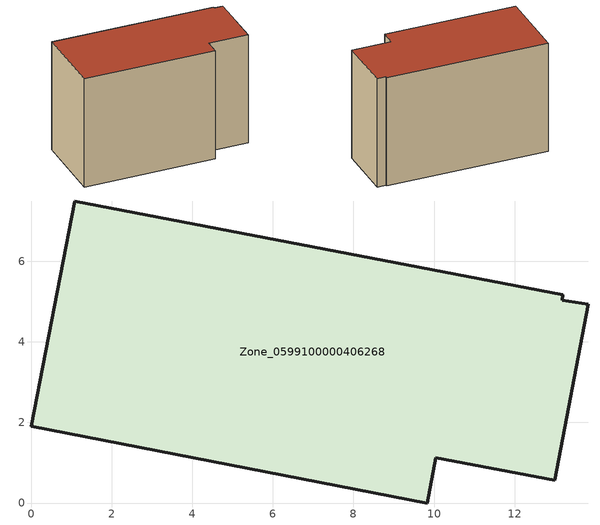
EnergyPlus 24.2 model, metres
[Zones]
Zone_0599100000406268
 floor ground (C_G): 13.19,5.03 13.83,4.93 12.99,0.56 10.04,1.12 9.83,0 0,1.9 1.08,7.49 13.2,5.16 z0
 wall outside (C_F): 1.08,7.49 0,1.9 9.83,0 10.04,1.12 12.99,0.56 13.83,4.93 13.19,5.03 13.2,5.16 1.08,7.49 z0:8.73
 roof outside (C_R): 13.19,5.03 13.2,5.16 1.08,7.49 0,1.9 9.83,0 10.04,1.12 12.99,0.56 13.83,4.93 z8.73
[BUILDING]
Pand.0599100000406268: North Axis=0; Terrain=City; Loads Convergence Tolerance Value=0.04; Temperature Convergence Tolerance Value=0.4; Solar Distribution=FullExterior; Maximum Number of Warmup Days=25; Minimum Number of Warmup Days=1
[Site:Location]
Rotterdam.The.Hague.AP_ZH_NLD Design_Conditions: Latitude=51.96; Longitude=4.45; Time Zone=1; Elevation=-4.5
[SITE:GROUNDTEMPERATURE:BUILDINGSURFACE]
18, 18, 18, 18, 18, 18, 18, 18, 18, 18, 18, 18
[MATERIAL] Thermal Absorptance=0.9; Solar Absorptance=0.7; Visible Absorptance=0.7
Name | Roughness | Thickness | Conductivity | Density | Specific Heat
G.TI.1992-2005 | MediumSmooth | 0.15 | 0.06 | 540 | 1210
F.TI.1992-2005 | Rough | 0.3 | 0.12 | 1920 | 840
R.TI.1992-2005 | MediumRough | 0.2 | 0.08 | 1500 | 1000
[CONSTRUCTION]
C_G: G.TI.1992-2005
C_F: F.TI.1992-2005
C_R: R.TI.1992-2005
[ZONE]
Zone_0599100000406268: Type=1; Multiplier=1; Ceiling Height=Autocalculate; Volume=Autocalculate; Floor Area=autocalculate; Part of Total Floor Area=Yes
[ZONEINFILTRATION:DESIGNFLOWRATE]
Infil_Zone_0599100000406268: Zone or ZoneList or Space or SpaceList=Zone_0599100000406268; Schedule=AlwaysOn; Design Flow Rate Calculation Method=Flow/Area; Flow Rate per Floor Area=0.0015; Constant Term Coefficient=1; Temperature Term Coefficient=0; Velocity Term Coefficient=0; Velocity Squared Term Coefficient=0
[HVACTEMPLATE:ZONE:IDEALLOADSAIRSYSTEM]
Zone_0599100000406268: Maximum Heating Supply Air Temperature=50; Minimum Cooling Supply Air Temperature=13; Maximum Heating Supply Air Humidity Ratio=0.0156; Minimum Cooling Supply Air Humidity Ratio=0.0077; Heating Limit=NoLimit; Cooling Limit=NoLimit; Dehumidification Control Type=ConstantSensibleHeatRatio; Cooling Sensible Heat Ratio=0.7; Dehumidification Setpoint=60; Humidification Control Type=None; Humidification Setpoint=30; Outdoor Air Method=None; Outdoor Air Flow Rate per Person=0.00944; Outdoor Air Flow Rate per Zone Floor Area=0; Outdoor Air Flow Rate per Zone=0; Demand Controlled Ventilation Type=None; Outdoor Air Economizer Type=NoEconomizer; Heat Recovery Type=None; Sensible Heat Recovery Effectiveness=0.7; Latent Heat Recovery Effectiveness=0.65
[ZONECONTROL:THERMOSTAT]
ThermostatControl_Zone_0599100000406268: Zone or ZoneList=Zone_0599100000406268; Control Type Schedule=DualSetpointControlType; Control 1=Thermostat_Zone_0599100000406268; Temperature Difference Between Cutout And Setpoint=0
[THERMOSTATSETPOINT:DUALSETPOINT]
Thermostat_Zone_0599100000406268: Heating Setpoint Temperature Schedule=HeatingSetpoint_Zone_0599100000406268; Cooling Setpoint Temperature Schedule=CoolingSetpoint_Zone_0599100000406268
[SCHEDULE:COMPACT]
HeatingSetpoint_Zone_0599100000406268: Through: 12/31, For: AllDays, Until: 24:00, 21
CoolingSetpoint_Zone_0599100000406268: Through: 12/31, For: AllDays, Until: 24:00, 24
DualSetpointControlType: Through: 12/31, For: AllDays, Until: 24:00, 4
AlwaysOn: Through: 12/31, For: AllDays, Until: 24:00, 1
